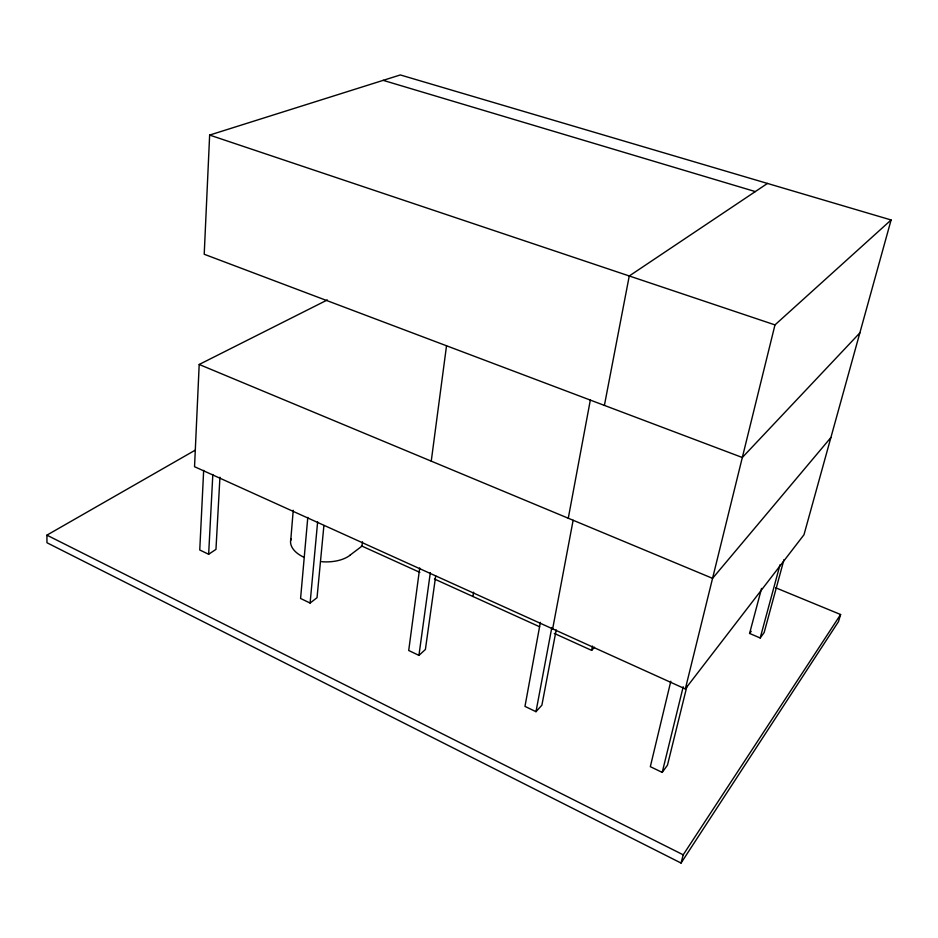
<?xml version="1.0" encoding="UTF-8"?>
<svg xmlns="http://www.w3.org/2000/svg" width="938" height="938" viewBox="0 0 938 938"><rect width="100%" height="100%" fill="white"/><g stroke="black" fill="none" stroke-linecap="round" stroke-linejoin="round"><path stroke-width="1.41" d="M327.327 299.961L199.196 364.472L194.541 466.702L685.326 688.938L803.983 534.754L891.1 219.973L400.327 74.946L209.643 135.072L204.214 254.257L742.321 457.498L859.853 332.896M203.663 470.372L199.759 549.996L208.646 554.264L215.963 549.387L219.938 477.208M208.646 554.264L212.82 474.522M290.721 540.558L293.231 510.272M307.793 517.401L300.582 598.479L310.103 603.052L317.032 597.694L323.903 525.514M310.103 603.052L317.63 521.845M362.467 541.754L361.986 546.115L349.851 555.308M431.246 461.156L446.523 345.782M419.72 567.947L408.71 650.48L418.934 655.392L425.395 649.495L435.701 575.873M418.934 655.392L430.308 572.743M472.94 596.486L473.608 592.195M540.382 622.351L524.975 706.384L535.985 711.684L541.894 705.177L556.199 629.914M568.276 518.233L590.33 400.092M535.985 711.684L551.814 627.522M552.658 628.859L573.13 520.262M604.4 405.404L629.257 275.971L767.472 183.438M554.299 633.431L591.644 650.386L592.535 646.083M670.811 681.258L650.327 766.674L662.216 772.384L667.457 765.197L687.062 685.725M662.216 772.384L683.204 686.768M685.326 688.938L774.976 324.9L891.1 219.973M195.385 450.076L46.9 535.152L46.97 542.75L681.047 863.054L683.204 854.823L840.612 614.519L775.679 587.786M783.969 559.634L764.142 632.575L760.19 637.981L749.579 633.443L761.562 588.431M760.19 637.981L780.029 564.735M840.612 614.519L838.49 621.613L681.047 863.054M749.579 633.443L751.186 631.297M830.892 437.53L712.563 578.347L199.196 364.472M591.644 650.386L594.551 647.197M383.185 80.351L755.301 191.587M209.643 135.072L774.976 324.9M361.435 545.869L419.837 572.379M434.435 579.016L539.631 626.772M46.9 535.152L683.204 854.823M349.921 555.331A32.607 18.256 4.6 0 1 321.722 561.721M303.853 557.231A32.607 18.256 4.6 0 1 290.991 538.705"/></g></svg>
